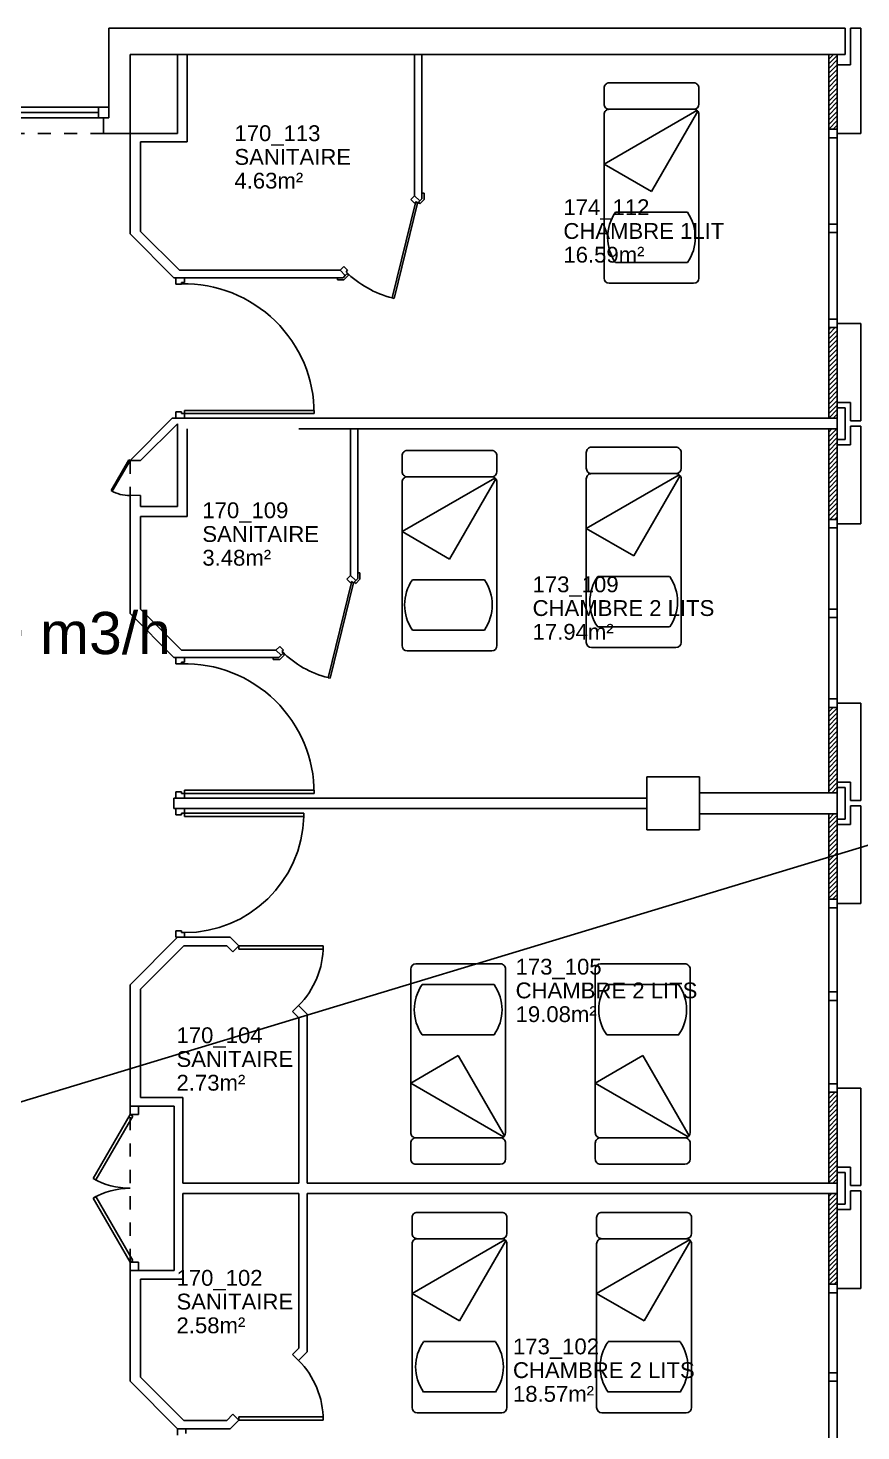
# Model space of a CAD drawing. Header units: millimetres. Extents: x -3.6 to 68.3, y -13.9 to 59.5.
# Drawn here: x 23.01 to 30.91, y 44.55 to 57.85 of the extents above; entities that cross this region are included whole.
import ezdxf
from ezdxf import colors
from ezdxf.entities.mleader import LeaderData, LeaderLine
from ezdxf.enums import TextEntityAlignment as Align
from ezdxf.math import Vec2, Vec3

# ---------------------------------------------------------------- set-up
doc = ezdxf.new("R2010")
doc.units = ezdxf.units.MM
doc.linetypes.add('CACHÉ', pattern=[0.25, 0.125, -0.125])
doc.linetypes.add('CONTINU', pattern=[0])
for name, color, linetype in [('002 poteaux', 7, 'Continuous'), ('003 murs porteurs', 7, 'Continuous'), ('003 porte', 7, 'Continuous'), ('004 cloisons', 7, 'Continuous'), ('004 isolation', 8, 'Continuous'), ('005 Portes', 7, 'Continuous'), ('400 Lits', 8, 'Continuous'), ('A_Etiqu_Local', 7, 'Continuous'), ('EXT', 10, 'Continuous')]:
    doc.layers.add(name, color=color, linetype=linetype)
doc.styles.add('ARIAL', font='arial.ttf')
doc.styles.add('Attribut', font='arial.ttf')
doc.styles.get("Standard").update_dxf_attribs({"font": 'arial.ttf'})

# ---------------------------------------------------------------- blocks, each defined once
blk = doc.blocks.new('A_Etiqu_Local')
at = {"style": 'Attribut', "flags": 1}
for tag, p in [('CODE_HOPITAL', (-0.446, 1.632)), ('CODE_SITE', (-0.446, 1.407)), ('CODE_BATIMENT', (-0.446, 1.182)), ('CODE_SECTEUR', (-0.446, 0.957)), ('CODE_ETAGE', (-0.446, 0.732)), ('NOM_NORMALISE', (-0.446, -0.843)), ('SECTEUR_ACTIVITE', (-0.446, -1.068)), ('SOUS_SECTEUR_ACTIVITE', (-0.446, -1.293)), ('VOLUME', (-0.446, -1.518)), ('SERVICE', (-0.446, -1.743)), ('CODE_UG', (-0.446, -1.968)), ('CODE_UA', (-0.446, -2.193)), ('CODE_POLE', (-0.446, -2.418)), ('OCCUPANT_EXTERNE', (-0.446, -2.643)), ('DISPONIBILITE', (-0.446, -2.868)), ('ACCES_HANDICAPES', (-0.446, -3.093)), ('NATURE_SOL', (-0.446, -3.318)), ('RISQUE_LABORATOIRE', (-0.446, -3.543)), ('AMIANTE', (-0.446, -3.768))]:
    blk.add_attdef(tag, p, '', height=0.15, dxfattribs=at)
at = {"layer": 'A_Etiqu_Local', "style": 'Attribut'}
for tag, p in [('CODE_PIECE', (-0.446, 0.282)), ('NOM_USAGE', (-0.446, 0.057)), ('SURFACE', (-0.446, -0.168))]:
    blk.add_attdef(tag, p, '', height=0.15, dxfattribs=at)

msp = doc.modelspace()

# ---------------------------------------------------------------- linework, layer by layer
at = {"layer": '002 poteaux', "color": 8, "linetype": 'Continuous'}
for p, q in [((28.875, 50.25), (28.875, 50.75)), ((29.375, 50.75), (28.875, 50.75)), ((29.375, 50.75), (29.375, 50.25)), ((28.875, 50.25), (29.375, 50.25))]:
    msp.add_line(p, q, dxfattribs=at)
at = {"layer": '003 murs porteurs', "color": 8, "linetype": 'Continuous'}
for p, q in [((23.775, 57.85), (30.755, 57.85)), ((23.775, 57.85), (23.775, 57)), ((30.755, 57.85), (30.755, 57.6)), ((30.755, 57.6), (23.975, 57.6)), ((23.975, 57.6), (23.975, 56.85)), ((30.68, 57.6), (30.6, 57.6)), ((30.6, 57.6), (30.6, 56.89)), ((30.68, 56.89), (30.68, 57.6)), ((23.725, 57), (23.725, 56.85)), ((23.775, 57), (23.725, 57)), ((23.975, 56.85), (23.725, 56.85)), ((30.6, 56.89), (30.68, 56.89)), ((24.443, 55.553), (24.075, 55.921)), ((30.68, 55.01), (30.6, 55.01)), ((30.6, 55.01), (30.6, 54.15)), ((30.68, 54.15), (30.68, 55.01)), ((30.6, 54.15), (30.68, 54.15)), ((30.755, 54.25), (30.68, 54.25)), ((30.68, 54.25), (30.68, 54.15)), ((30.68, 54.05), (30.68, 54.15)), ((30.755, 53.95), (30.755, 54.25)), ((30.68, 54.05), (30.6, 54.05)), ((30.6, 54.05), (30.6, 53.19)), ((30.68, 54.05), (30.68, 53.95)), ((30.68, 53.19), (30.68, 54.05)), ((30.68, 53.95), (30.755, 53.95)), ((30.6, 53.19), (30.68, 53.19)), ((30.68, 51.409), (30.6, 51.409)), ((30.6, 51.409), (30.6, 50.6)), ((30.68, 50.6), (30.68, 51.409)), ((29.375, 50.6), (30.68, 50.6)), ((30.6, 50.6), (30.68, 50.6)), ((30.68, 50.35), (30.68, 50.65)), ((30.755, 50.65), (30.68, 50.65)), ((30.68, 50.45), (30.68, 50.55)), ((30.755, 50.35), (30.755, 50.65)), ((29.375, 50.4), (30.68, 50.4)), ((30.68, 50.4), (30.6, 50.4)), ((30.6, 50.4), (30.6, 49.59)), ((30.68, 49.59), (30.68, 50.4)), ((30.68, 50.35), (30.755, 50.35)), ((30.6, 49.59), (30.68, 49.59)), ((30.68, 47.76), (30.6, 47.76)), ((30.6, 47.76), (30.6, 46.9)), ((30.68, 46.9), (30.68, 47.76)), ((30.755, 47), (30.68, 47)), ((30.68, 47), (30.68, 46.9)), ((30.755, 46.7), (30.755, 47)), ((30.6, 46.9), (30.68, 46.9)), ((30.68, 46.8), (30.68, 46.7)), ((30.68, 46.7), (30.755, 46.7))]:
    msp.add_line(p, q, dxfattribs=at)
at = {"layer": '003 murs porteurs', "color": 8, "linetype": 'CACHÉ'}
msp.add_line((23.725, 56.85), (22.075, 56.85), dxfattribs=at)
at = {"layer": '003 porte', "color": 8}
for p, q in [((26.638, 56.225), (26.673, 56.26)), ((26.673, 56.26), (26.723, 56.211)), ((26.682, 56.194), (26.461, 55.291)), ((26.481, 55.287), (26.702, 56.189)), ((26.673, 56.189), (26.638, 56.225)), ((26.688, 56.204), (26.673, 56.189)), ((26.702, 56.189), (26.682, 56.194)), ((26.702, 56.189), (26.688, 56.204)), ((26.723, 56.211), (26.702, 56.189)), ((25.966, 55.553), (26.002, 55.588)), ((26.016, 55.504), (25.966, 55.553)), ((26.002, 55.588), (26.037, 55.553)), ((26.037, 55.525), (26.016, 55.504)), ((26.037, 55.553), (26.023, 55.539)), ((26.023, 55.539), (26.037, 55.525)), ((26.481, 55.287), (26.461, 55.291)), ((26.074, 52.594), (25.853, 51.691)), ((25.873, 51.687), (26.094, 52.59)), ((26.03, 52.625), (26.065, 52.66)), ((26.065, 52.59), (26.03, 52.625)), ((26.065, 52.66), (26.115, 52.611)), ((26.08, 52.604), (26.065, 52.59)), ((26.094, 52.59), (26.074, 52.594)), ((26.094, 52.59), (26.08, 52.604)), ((26.115, 52.611), (26.094, 52.59)), ((25.358, 51.953), (25.394, 51.988)), ((25.408, 51.904), (25.358, 51.953)), ((25.394, 51.988), (25.429, 51.953)), ((25.429, 51.925), (25.408, 51.904)), ((25.429, 51.953), (25.415, 51.939)), ((25.415, 51.939), (25.429, 51.925)), ((25.873, 51.687), (25.853, 51.691))]:
    msp.add_line(p, q, dxfattribs=at)
at = {"layer": '003 porte', "color": 8, "linetype": 'Continuous'}
for p, q in [((24.411, 55.483), (24.411, 55.423)), ((24.491, 55.483), (24.491, 55.439)), ((24.463, 55.423), (24.411, 55.423)), ((24.463, 55.439), (24.463, 55.423)), ((24.491, 55.439), (24.463, 55.439)), ((24.463, 54.21), (24.411, 54.21)), ((24.411, 54.15), (24.411, 54.21)), ((24.463, 54.194), (24.463, 54.21)), ((24.491, 54.194), (24.463, 54.194)), ((24.491, 54.224), (25.721, 54.224)), ((24.491, 54.224), (24.491, 54.194)), ((24.491, 54.194), (25.721, 54.194)), ((24.491, 54.15), (24.491, 54.194)), ((25.721, 54.224), (25.721, 54.194)), ((23.796, 53.464), (23.964, 53.756)), ((23.975, 53.75), (23.807, 53.458)), ((23.964, 53.756), (23.975, 53.75)), ((23.807, 53.458), (23.796, 53.464)), ((24.411, 51.883), (24.411, 51.823)), ((24.491, 51.883), (24.491, 51.839)), ((24.463, 51.823), (24.411, 51.823)), ((24.491, 51.839), (24.463, 51.839)), ((24.463, 51.839), (24.463, 51.823)), ((24.463, 50.61), (24.411, 50.61)), ((24.411, 50.55), (24.411, 50.61)), ((24.463, 50.594), (24.463, 50.61)), ((24.491, 50.594), (24.463, 50.594)), ((24.491, 50.624), (24.491, 50.594)), ((24.491, 50.624), (25.721, 50.624)), ((24.491, 50.55), (24.491, 50.594)), ((24.491, 50.594), (25.721, 50.594)), ((25.721, 50.624), (25.721, 50.594)), ((24.411, 50.45), (24.491, 50.45)), ((24.411, 50.45), (24.411, 50.39)), ((24.491, 50.45), (24.491, 50.406)), ((24.463, 50.39), (24.411, 50.39)), ((24.491, 50.406), (24.463, 50.406)), ((24.463, 50.406), (24.463, 50.39)), ((24.491, 50.406), (25.623, 50.406)), ((24.491, 50.376), (24.491, 50.406)), ((24.491, 50.376), (25.623, 50.376)), ((25.623, 50.376), (25.623, 50.406)), ((24.463, 49.29), (24.411, 49.29)), ((24.411, 49.23), (24.411, 49.29)), ((24.411, 49.23), (24.491, 49.23)), ((24.463, 49.274), (24.463, 49.29)), ((24.491, 49.274), (24.463, 49.274)), ((24.491, 49.23), (24.491, 49.274)), ((25.807, 49.148), (25.007, 49.148)), ((25.007, 49.148), (25.007, 49.118)), ((25.007, 49.118), (25.807, 49.118)), ((25.807, 49.118), (25.807, 49.148)), ((23.975, 47.63), (24.055, 47.63)), ((23.975, 47.55), (23.975, 47.63)), ((24.055, 47.63), (24.055, 47.55)), ((24.055, 47.55), (23.975, 47.55)), ((23.975, 46.15), (24.055, 46.15)), ((23.975, 46.07), (23.975, 46.15)), ((24.055, 46.07), (23.975, 46.07)), ((24.055, 46.15), (24.055, 46.07)), ((24.425, 44.57), (24.505, 44.57)), ((24.425, 44.57), (24.425, 44.51)), ((24.505, 44.57), (24.505, 44.526)), ((25.007, 44.682), (25.807, 44.682)), ((25.007, 44.652), (25.007, 44.682)), ((25.807, 44.652), (25.007, 44.652)), ((25.807, 44.682), (25.807, 44.652))]:
    msp.add_line(p, q, dxfattribs=at)
at = {"layer": '003 porte', "color": 8, "linetype": 'CACHÉ'}
for p, q in [((23.975, 53.75), (23.975, 53.42)), ((23.975, 46.15), (23.975, 47.55))]:
    msp.add_line(p, q, dxfattribs=at)
at = {"layer": '003 porte', "color": 8}
for centre in [(26.688, 56.204), (26.08, 52.604)]:
    msp.add_arc(centre, 0.94, 225, 256.0753, dxfattribs=at)
at = {"layer": '003 porte', "color": 8, "linetype": 'Continuous'}
for centre, radius, start, end in [((24.491, 54.194), 1.23, 360, 91.2943), ((23.964, 53.756), 0.337, 240, 271.8596), ((24.491, 50.594), 1.23, 360, 91.2943), ((24.491, 50.406), 1.132, 270, 358.4814), ((25.007, 49.148), 0.8, 315, 360), ((25.007, 44.652), 0.8, 0, 45)]:
    msp.add_arc(centre, radius, start, end, dxfattribs=at)
at = {"layer": '004 cloisons', "color": 8, "linetype": 'Continuous'}
for p, q in [((30.805, 57.85), (30.805, 57.5)), ((30.905, 57.85), (30.805, 57.85)), ((30.905, 57.85), (30.905, 56.85)), ((24.425, 57.6), (24.425, 56.85)), ((24.518, 56.77), (24.518, 57.6)), ((24.518, 56.77), (24.518, 57.6)), ((26.673, 56.261), (26.673, 57.6)), ((26.743, 56.232), (26.743, 57.6)), ((30.805, 57.5), (30.68, 57.5)), ((30.68, 57.5), (30.68, 56.85)), ((22.125, 57.1), (23.675, 57.1)), ((23.675, 57), (23.675, 57.1)), ((23.675, 57.1), (23.775, 57.1)), ((23.775, 57.1), (23.775, 57)), ((22.125, 57.05), (23.675, 57.05)), ((22.125, 57), (23.775, 57)), ((23.775, 57), (23.675, 57)), ((23.975, 55.9), (23.975, 56.85)), ((24.425, 56.85), (23.975, 56.85)), ((30.68, 56.89), (30.6, 56.89)), ((30.6, 56.89), (30.6, 56.81)), ((30.6, 56.81), (30.6, 55.09)), ((30.6, 56.81), (30.68, 56.81)), ((30.68, 56.81), (30.68, 56.89)), ((30.905, 56.85), (30.68, 56.85)), ((30.68, 55.09), (30.68, 56.81)), ((24.075, 55.921), (24.075, 56.77)), ((24.075, 56.77), (24.518, 56.77)), ((26.743, 56.285), (26.763, 56.285)), ((26.763, 56.224), (26.763, 56.285)), ((26.71, 56.198), (26.724, 56.184)), ((26.743, 56.232), (26.723, 56.211)), ((26.763, 56.224), (26.724, 56.184)), ((24.392, 55.483), (23.975, 55.9)), ((30.68, 55.99), (30.6, 55.99)), ((30.6, 55.99), (30.6, 55.91)), ((30.6, 55.91), (30.68, 55.91)), ((30.68, 55.91), (30.68, 55.99)), ((24.392, 55.483), (25.995, 55.483)), ((24.443, 55.553), (25.966, 55.553)), ((25.941, 55.483), (25.941, 55.463)), ((26.003, 55.463), (25.941, 55.463)), ((26.016, 55.504), (25.995, 55.483)), ((26.047, 55.507), (26.003, 55.463)), ((26.047, 55.507), (26.033, 55.521)), ((30.68, 55.09), (30.6, 55.09)), ((30.6, 55.09), (30.6, 55.01)), ((30.68, 55.01), (30.68, 55.09)), ((30.6, 55.01), (30.68, 55.01)), ((30.68, 54.3), (30.68, 55.05)), ((30.905, 55.05), (30.68, 55.05)), ((30.905, 54.125), (30.905, 55.05)), ((30.805, 54.3), (30.68, 54.3)), ((30.805, 54.125), (30.805, 54.3)), ((24.375, 54.15), (23.975, 53.75)), ((24.375, 54.15), (24.525, 54.15)), ((24.525, 54.15), (30.68, 54.15)), ((24.425, 54.099), (24.075, 53.75)), ((24.425, 53.313), (24.425, 54.099)), ((24.518, 53.22), (24.518, 54.05)), ((25.575, 54.05), (30.68, 54.05)), ((26.065, 52.66), (26.065, 54.05)), ((26.135, 52.632), (26.135, 54.05)), ((30.905, 54.125), (30.805, 54.125)), ((30.805, 54.075), (30.805, 53.9)), ((30.905, 54.075), (30.805, 54.075)), ((30.905, 54.075), (30.905, 53.15)), ((30.805, 53.9), (30.68, 53.9)), ((30.68, 53.9), (30.68, 53.15)), ((23.975, 53.75), (24.075, 53.75)), ((23.975, 52.299), (23.975, 53.419)), ((24.075, 53.313), (24.425, 53.313)), ((24.075, 52.341), (24.075, 53.22)), ((24.075, 53.22), (24.518, 53.22)), ((30.68, 53.19), (30.6, 53.19)), ((30.6, 53.19), (30.6, 53.11)), ((30.6, 53.11), (30.6, 51.489)), ((30.6, 53.11), (30.68, 53.11)), ((30.68, 53.11), (30.68, 53.19)), ((30.905, 53.15), (30.68, 53.15)), ((30.68, 51.489), (30.68, 53.11)), ((26.135, 52.685), (26.155, 52.685)), ((26.155, 52.624), (26.155, 52.685)), ((26.101, 52.598), (26.116, 52.584)), ((26.135, 52.632), (26.115, 52.611)), ((26.155, 52.624), (26.116, 52.584)), ((24.391, 51.883), (23.975, 52.299)), ((24.463, 51.953), (24.075, 52.341)), ((30.68, 52.34), (30.6, 52.34)), ((30.6, 52.34), (30.6, 52.26)), ((30.68, 52.26), (30.68, 52.34)), ((30.6, 52.26), (30.68, 52.26)), ((24.391, 51.883), (25.387, 51.883)), ((24.463, 51.953), (25.358, 51.953)), ((25.333, 51.883), (25.333, 51.863)), ((25.407, 51.904), (25.387, 51.883)), ((25.439, 51.907), (25.395, 51.863)), ((25.439, 51.907), (25.424, 51.921)), ((25.395, 51.863), (25.333, 51.863)), ((30.68, 51.489), (30.6, 51.489)), ((30.6, 51.489), (30.6, 51.409)), ((30.68, 51.409), (30.68, 51.489)), ((30.6, 51.409), (30.68, 51.409)), ((30.68, 50.7), (30.68, 51.449)), ((30.905, 51.449), (30.68, 51.449)), ((30.905, 50.525), (30.905, 51.449)), ((30.805, 50.7), (30.68, 50.7)), ((30.805, 50.525), (30.805, 50.7)), ((24.391, 50.55), (24.391, 50.45)), ((28.875, 50.55), (24.391, 50.55)), ((28.875, 50.45), (24.391, 50.45)), ((30.905, 50.525), (30.805, 50.525)), ((30.805, 50.475), (30.805, 50.3)), ((30.905, 50.475), (30.805, 50.475)), ((30.905, 50.475), (30.905, 49.55)), ((30.805, 50.3), (30.68, 50.3)), ((30.68, 50.3), (30.68, 49.55)), ((30.68, 49.59), (30.6, 49.59)), ((30.6, 49.59), (30.6, 49.51)), ((30.6, 49.51), (30.6, 47.84)), ((30.6, 49.51), (30.68, 49.51)), ((30.68, 49.51), (30.68, 49.59)), ((30.905, 49.55), (30.68, 49.55)), ((30.68, 47.84), (30.68, 49.51)), ((24.425, 49.23), (23.975, 48.78)), ((24.425, 49.23), (24.925, 49.23)), ((24.925, 49.23), (25.007, 49.148)), ((24.486, 49.15), (24.075, 48.738)), ((24.486, 49.15), (24.892, 49.15)), ((24.892, 49.15), (24.951, 49.091)), ((25.007, 49.148), (24.951, 49.091)), ((23.975, 48.78), (23.975, 47.63)), ((23.975, 48.7), (23.975, 47.63)), ((24.075, 48.738), (24.075, 47.71)), ((30.68, 48.712), (30.6, 48.712)), ((30.6, 48.712), (30.6, 48.632)), ((30.68, 48.632), (30.68, 48.712)), ((25.573, 48.582), (25.516, 48.525)), ((25.573, 48.582), (25.655, 48.5)), ((30.6, 48.632), (30.68, 48.632)), ((25.516, 48.525), (25.575, 48.467)), ((25.575, 48.467), (25.575, 46.9)), ((25.655, 48.5), (25.655, 46.9)), ((30.68, 47.84), (30.6, 47.84)), ((30.6, 47.84), (30.6, 47.76)), ((30.6, 47.76), (30.68, 47.76)), ((30.68, 47.76), (30.68, 47.84)), ((30.68, 47.05), (30.68, 47.8)), ((30.905, 47.8), (30.68, 47.8)), ((30.905, 46.875), (30.905, 47.8)), ((23.975, 47.63), (24.395, 47.63)), ((23.975, 47.63), (24.395, 47.63)), ((24.075, 47.71), (24.475, 47.71)), ((24.395, 47.63), (24.395, 46.07)), ((24.475, 47.71), (24.475, 46.9)), ((24.475, 47.71), (24.475, 46.9)), ((30.805, 47.05), (30.68, 47.05)), ((30.805, 46.875), (30.805, 47.05)), ((25.575, 46.9), (24.475, 46.9)), ((25.655, 46.9), (30.68, 46.9)), ((30.68, 46.8), (30.68, 46.9)), ((30.905, 46.875), (30.805, 46.875)), ((30.805, 46.825), (30.805, 46.65)), ((30.905, 46.825), (30.805, 46.825)), ((30.905, 46.825), (30.905, 45.9)), ((25.575, 46.8), (24.475, 46.8)), ((24.475, 46.8), (24.475, 45.99)), ((25.575, 45.333), (25.575, 46.8)), ((25.655, 46.8), (30.68, 46.8)), ((25.655, 45.3), (25.655, 46.8)), ((30.805, 46.65), (30.68, 46.65)), ((30.68, 46.65), (30.68, 45.9)), ((23.975, 46.07), (24.395, 46.07)), ((23.975, 46.07), (23.975, 45.02)), ((24.075, 45.99), (24.475, 45.99)), ((24.075, 45.99), (24.075, 45.061)), ((30.68, 45.94), (30.6, 45.94)), ((30.6, 45.94), (30.6, 45.86)), ((30.68, 45.86), (30.68, 45.94)), ((30.905, 45.9), (30.68, 45.9)), ((30.6, 45.86), (30.6, 44.289)), ((30.6, 45.86), (30.68, 45.86)), ((30.68, 44.289), (30.68, 45.86)), ((25.516, 45.274), (25.575, 45.333)), ((25.573, 45.218), (25.516, 45.274)), ((25.573, 45.218), (25.655, 45.3)), ((30.68, 45.102), (30.6, 45.102)), ((30.6, 45.102), (30.6, 45.022)), ((30.68, 45.022), (30.68, 45.102)), ((24.425, 44.57), (23.975, 45.02)), ((24.486, 44.65), (24.075, 45.061)), ((30.6, 45.022), (30.68, 45.022)), ((24.892, 44.65), (24.951, 44.708)), ((25.007, 44.652), (24.951, 44.708)), ((24.425, 44.57), (24.925, 44.57)), ((24.486, 44.65), (24.892, 44.65)), ((24.925, 44.57), (25.007, 44.652))]:
    msp.add_line(p, q, dxfattribs=at)
at = {"layer": '004 cloisons', "color": 8}
for p, q in [((23.975, 53.42), (24.075, 53.419)), ((24.075, 53.419), (24.075, 53.313))]:
    msp.add_line(p, q, dxfattribs=at)
at = {"layer": '004 isolation', "color": 8, "linetype": 'Continuous'}
for p, q in [((30.6, 56.89), (30.6, 57.6)), ((30.6, 57.6), (30.68, 57.6)), ((30.6, 56.89), (30.6, 57.6)), ((30.6, 57.6), (30.68, 57.6)), ((30.601, 57.6), (30.6, 57.599)), ((30.6, 57.555), (30.645, 57.6)), ((30.68, 57.591), (30.6, 57.511)), ((30.68, 57.6), (30.68, 56.89)), ((30.68, 57.6), (30.68, 56.89)), ((30.6, 57.467), (30.68, 57.547)), ((30.68, 57.502), (30.6, 57.422)), ((30.6, 57.378), (30.68, 57.458)), ((30.68, 57.414), (30.6, 57.334)), ((30.6, 57.29), (30.68, 57.37)), ((30.68, 57.326), (30.6, 57.246)), ((30.6, 57.201), (30.68, 57.281)), ((30.68, 57.237), (30.6, 57.157)), ((30.6, 57.113), (30.68, 57.193)), ((30.68, 57.149), (30.6, 57.069)), ((30.6, 57.025), (30.68, 57.105)), ((30.68, 57.06), (30.6, 56.98)), ((30.6, 56.936), (30.68, 57.016)), ((30.68, 56.972), (30.6, 56.892)), ((30.642, 56.89), (30.68, 56.928)), ((30.68, 56.89), (30.6, 56.89)), ((30.68, 56.89), (30.6, 56.89)), ((30.6, 54.15), (30.6, 55.01)), ((30.6, 55.01), (30.68, 55.01)), ((30.6, 54.15), (30.6, 55.01)), ((30.6, 55.01), (30.68, 55.01)), ((30.618, 55.01), (30.6, 54.992)), ((30.6, 54.947), (30.662, 55.01)), ((30.68, 54.983), (30.6, 54.903)), ((30.6, 54.859), (30.68, 54.939)), ((30.68, 55.01), (30.68, 54.15)), ((30.68, 55.01), (30.68, 54.15)), ((30.68, 54.895), (30.6, 54.815)), ((30.6, 54.771), (30.68, 54.851)), ((30.68, 54.806), (30.6, 54.726)), ((30.6, 54.682), (30.68, 54.762)), ((30.68, 54.718), (30.6, 54.638)), ((30.6, 54.594), (30.68, 54.674)), ((30.68, 54.63), (30.6, 54.55)), ((30.6, 54.506), (30.68, 54.586)), ((30.68, 54.541), (30.6, 54.461)), ((30.6, 54.417), (30.68, 54.497)), ((30.68, 54.453), (30.6, 54.373)), ((30.6, 54.329), (30.68, 54.409)), ((30.68, 54.365), (30.6, 54.285)), ((30.6, 54.24), (30.68, 54.32)), ((30.68, 54.276), (30.6, 54.196)), ((30.6, 54.152), (30.68, 54.232)), ((30.68, 54.15), (30.6, 54.15)), ((30.68, 54.15), (30.6, 54.15)), ((30.68, 54.188), (30.642, 54.15)), ((30.6, 53.19), (30.6, 54.05)), ((30.6, 54.05), (30.68, 54.05)), ((30.6, 53.19), (30.6, 54.05)), ((30.6, 54.05), (30.68, 54.05)), ((30.63, 54.05), (30.6, 54.019)), ((30.6, 53.975), (30.675, 54.05)), ((30.68, 54.011), (30.6, 53.931)), ((30.68, 54.05), (30.68, 53.19)), ((30.68, 54.05), (30.68, 53.19)), ((30.6, 53.887), (30.68, 53.967)), ((30.68, 53.923), (30.6, 53.843)), ((30.6, 53.798), (30.68, 53.878)), ((30.68, 53.834), (30.6, 53.754)), ((30.6, 53.71), (30.68, 53.79)), ((30.68, 53.746), (30.6, 53.666)), ((30.6, 53.622), (30.68, 53.702)), ((30.68, 53.657), (30.6, 53.577)), ((30.6, 53.533), (30.68, 53.613)), ((30.68, 53.569), (30.6, 53.489)), ((30.6, 53.445), (30.68, 53.525)), ((30.68, 53.481), (30.6, 53.401)), ((30.6, 53.356), (30.68, 53.436)), ((30.68, 53.392), (30.6, 53.312)), ((30.6, 53.268), (30.68, 53.348)), ((30.68, 53.304), (30.6, 53.224)), ((30.61, 53.19), (30.68, 53.26)), ((30.68, 53.215), (30.654, 53.19)), ((30.68, 53.19), (30.6, 53.19)), ((30.68, 53.19), (30.6, 53.19)), ((30.6, 50.6), (30.6, 51.409)), ((30.6, 51.409), (30.68, 51.409)), ((30.6, 50.6), (30.6, 51.409)), ((30.6, 51.409), (30.68, 51.409)), ((30.642, 51.409), (30.6, 51.368)), ((30.6, 51.323), (30.68, 51.403)), ((30.68, 51.359), (30.6, 51.279)), ((30.68, 51.409), (30.68, 50.6)), ((30.68, 51.409), (30.68, 50.6)), ((30.6, 51.235), (30.68, 51.315)), ((30.68, 51.271), (30.6, 51.191)), ((30.6, 51.147), (30.68, 51.227)), ((30.68, 51.183), (30.6, 51.103)), ((30.6, 51.058), (30.68, 51.138)), ((30.68, 51.094), (30.6, 51.014)), ((30.6, 50.97), (30.68, 51.05)), ((30.68, 51.006), (30.6, 50.926)), ((30.6, 50.882), (30.68, 50.962)), ((30.68, 50.917), (30.6, 50.837)), ((30.6, 50.793), (30.68, 50.873)), ((30.68, 50.829), (30.6, 50.749)), ((30.6, 50.705), (30.68, 50.785)), ((30.68, 50.741), (30.6, 50.661)), ((30.6, 50.616), (30.68, 50.696)), ((30.68, 50.6), (30.6, 50.6)), ((30.68, 50.6), (30.6, 50.6)), ((30.68, 50.652), (30.628, 50.6)), ((30.672, 50.6), (30.68, 50.608)), ((30.6, 49.59), (30.6, 50.4)), ((30.6, 50.4), (30.68, 50.4)), ((30.6, 49.59), (30.6, 50.4)), ((30.6, 50.4), (30.68, 50.4)), ((30.604, 50.4), (30.6, 50.395)), ((30.6, 50.351), (30.648, 50.4)), ((30.68, 50.387), (30.6, 50.307)), ((30.6, 50.263), (30.68, 50.343)), ((30.68, 50.299), (30.6, 50.219)), ((30.68, 50.4), (30.68, 49.59)), ((30.68, 50.4), (30.68, 49.59)), ((30.6, 50.174), (30.68, 50.254)), ((30.68, 50.21), (30.6, 50.13)), ((30.6, 50.086), (30.68, 50.166)), ((30.68, 50.122), (30.6, 50.042)), ((30.6, 49.998), (30.68, 50.078)), ((30.68, 50.033), (30.6, 49.953)), ((30.6, 49.909), (30.68, 49.989)), ((30.68, 49.945), (30.6, 49.865)), ((30.6, 49.821), (30.68, 49.901)), ((30.68, 49.857), (30.6, 49.777)), ((30.6, 49.732), (30.68, 49.812)), ((30.68, 49.768), (30.6, 49.688)), ((30.6, 49.644), (30.68, 49.724)), ((30.68, 49.68), (30.6, 49.6)), ((30.634, 49.59), (30.68, 49.636)), ((30.68, 49.59), (30.6, 49.59)), ((30.68, 49.59), (30.6, 49.59)), ((30.68, 49.592), (30.678, 49.59)), ((30.6, 46.9), (30.6, 47.76)), ((30.6, 47.76), (30.68, 47.76)), ((30.6, 46.9), (30.6, 47.76)), ((30.6, 47.76), (30.68, 47.76)), ((30.616, 47.76), (30.6, 47.744)), ((30.6, 47.7), (30.66, 47.76)), ((30.68, 47.76), (30.68, 46.9)), ((30.68, 47.76), (30.68, 46.9)), ((30.68, 47.735), (30.6, 47.655)), ((30.6, 47.611), (30.68, 47.691)), ((30.68, 47.647), (30.6, 47.567)), ((30.6, 47.523), (30.68, 47.603)), ((30.68, 47.559), (30.6, 47.479)), ((30.6, 47.434), (30.68, 47.514)), ((30.68, 47.47), (30.6, 47.39)), ((30.6, 47.346), (30.68, 47.426)), ((30.68, 47.382), (30.6, 47.302)), ((30.6, 47.258), (30.68, 47.338)), ((30.68, 47.293), (30.6, 47.213)), ((30.6, 47.169), (30.68, 47.249)), ((30.68, 47.205), (30.6, 47.125)), ((30.6, 47.081), (30.68, 47.161)), ((30.68, 47.117), (30.6, 47.037)), ((30.6, 46.992), (30.68, 47.072)), ((30.68, 47.028), (30.6, 46.948)), ((30.6, 46.904), (30.68, 46.984)), ((30.68, 46.9), (30.6, 46.9)), ((30.68, 46.9), (30.6, 46.9)), ((30.68, 46.94), (30.64, 46.9)), ((30.628, 46.8), (30.6, 46.772)), ((30.6, 46.727), (30.672, 46.8)), ((30.6, 45.94), (30.6, 46.8)), ((30.6, 46.8), (30.68, 46.8)), ((30.6, 45.94), (30.6, 46.8)), ((30.6, 46.8), (30.68, 46.8)), ((30.68, 46.8), (30.6, 46.8)), ((30.6, 46.8), (30.6, 45.94)), ((30.68, 46.763), (30.6, 46.683)), ((30.6, 46.639), (30.68, 46.719)), ((30.68, 46.8), (30.68, 45.94)), ((30.68, 46.8), (30.68, 45.94)), ((30.68, 45.94), (30.68, 46.8)), ((30.68, 46.675), (30.6, 46.595)), ((30.6, 46.551), (30.68, 46.631)), ((30.68, 46.587), (30.6, 46.507)), ((30.6, 46.462), (30.68, 46.543)), ((30.68, 46.498), (30.6, 46.418)), ((30.6, 46.374), (30.68, 46.454)), ((30.68, 46.41), (30.6, 46.33)), ((30.6, 46.285), (30.68, 46.366)), ((30.68, 46.321), (30.6, 46.241)), ((30.6, 46.197), (30.68, 46.277)), ((30.68, 46.233), (30.6, 46.153)), ((30.6, 46.109), (30.68, 46.189)), ((30.68, 46.145), (30.6, 46.065)), ((30.6, 46.02), (30.68, 46.1)), ((30.68, 46.056), (30.6, 45.976)), ((30.68, 45.94), (30.6, 45.94)), ((30.68, 45.94), (30.6, 45.94)), ((30.6, 45.94), (30.68, 45.94)), ((30.608, 45.94), (30.68, 46.012)), ((30.68, 45.968), (30.652, 45.94))]:
    msp.add_line(p, q, dxfattribs=at)
at = {"layer": '005 Portes', "color": 8, "linetype": 'Continuous'}
for p, q in [((23.625, 46.944), (23.975, 47.55)), ((24.001, 47.535), (23.651, 46.929)), ((23.975, 47.55), (24.001, 47.535)), ((23.651, 46.929), (23.625, 46.944)), ((23.651, 46.771), (23.625, 46.756)), ((23.625, 46.756), (23.975, 46.15)), ((24.001, 46.165), (23.651, 46.771)), ((23.975, 46.15), (24.001, 46.165))]:
    msp.add_line(p, q, dxfattribs=at)
for centre, start, end in [((23.975, 47.55), 240, 270), ((23.975, 46.15), 90, 120)]:
    msp.add_arc(centre, 0.7, start, end, dxfattribs=at)
at = {"layer": '400 Lits', "color": 8, "linetype": 'Continuous'}
for p, q in [((29.319, 57.33), (28.519, 57.33)), ((28.469, 57.28), (28.469, 57.13)), ((29.369, 57.28), (29.369, 57.13)), ((29.35, 57.069), (28.469, 56.56)), ((29.319, 57.08), (28.519, 57.08)), ((29.319, 57.08), (28.519, 57.08)), ((29.319, 57.08), (28.519, 57.08)), ((29.358, 57.061), (28.919, 56.301)), ((28.469, 57.03), (28.469, 55.48)), ((29.369, 55.48), (29.369, 57.03)), ((28.919, 56.301), (28.469, 56.56)), ((29.26, 56.104), (28.578, 56.104)), ((29.26, 55.627), (28.578, 55.627)), ((28.519, 55.43), (29.319, 55.43)), ((29.151, 53.876), (28.351, 53.876)), ((26.554, 53.795), (26.554, 53.645)), ((27.404, 53.845), (26.604, 53.845)), ((27.454, 53.795), (27.454, 53.645)), ((28.301, 53.826), (28.301, 53.676)), ((29.201, 53.826), (29.201, 53.676)), ((29.182, 53.615), (28.301, 53.106)), ((29.151, 53.626), (28.351, 53.626)), ((29.151, 53.626), (28.351, 53.626)), ((29.151, 53.626), (28.351, 53.626)), ((29.19, 53.607), (28.751, 52.846)), ((27.435, 53.584), (26.554, 53.076)), ((26.554, 53.546), (26.554, 51.995)), ((27.404, 53.595), (26.604, 53.595)), ((27.404, 53.595), (26.604, 53.595)), ((27.404, 53.595), (26.604, 53.595)), ((27.443, 53.576), (27.004, 52.816)), ((27.454, 51.995), (27.454, 53.546)), ((28.301, 53.576), (28.301, 52.026)), ((29.201, 52.026), (29.201, 53.576)), ((27.004, 52.816), (26.554, 53.076)), ((28.751, 52.846), (28.301, 53.106)), ((27.335, 52.619), (26.654, 52.619)), ((29.091, 52.65), (28.41, 52.65)), ((27.335, 52.142), (26.654, 52.142)), ((29.091, 52.172), (28.41, 52.172)), ((26.604, 51.945), (27.404, 51.945)), ((28.351, 51.976), (29.151, 51.976)), ((26.686, 48.978), (27.486, 48.978)), ((28.436, 48.978), (29.236, 48.978)), ((26.636, 47.378), (26.636, 48.928)), ((27.536, 48.928), (27.536, 47.378)), ((28.386, 47.378), (28.386, 48.928)), ((29.286, 48.928), (29.286, 47.378)), ((27.427, 48.782), (26.746, 48.782)), ((29.177, 48.782), (28.496, 48.782)), ((27.427, 48.305), (26.746, 48.305)), ((29.177, 48.305), (28.496, 48.305)), ((27.086, 48.108), (26.636, 47.848)), ((27.525, 47.347), (27.086, 48.108)), ((28.836, 48.108), (28.386, 47.848)), ((29.275, 47.347), (28.836, 48.108)), ((27.517, 47.339), (26.636, 47.848)), ((29.267, 47.339), (28.386, 47.848)), ((26.636, 47.128), (26.636, 47.278)), ((27.486, 47.328), (26.686, 47.328)), ((27.486, 47.328), (26.686, 47.328)), ((27.486, 47.328), (26.686, 47.328)), ((27.536, 47.128), (27.536, 47.278)), ((28.386, 47.128), (28.386, 47.278)), ((29.236, 47.328), (28.436, 47.328)), ((29.236, 47.328), (28.436, 47.328)), ((29.236, 47.328), (28.436, 47.328)), ((29.286, 47.128), (29.286, 47.278)), ((27.486, 47.078), (26.686, 47.078)), ((29.236, 47.078), (28.436, 47.078)), ((26.649, 46.572), (26.649, 46.422)), ((27.499, 46.622), (26.699, 46.622)), ((27.549, 46.572), (27.549, 46.422)), ((28.399, 46.572), (28.399, 46.422)), ((29.249, 46.622), (28.449, 46.622)), ((29.299, 46.572), (29.299, 46.422)), ((27.53, 46.361), (26.649, 45.852)), ((26.649, 46.322), (26.649, 44.772)), ((27.499, 46.372), (26.699, 46.372)), ((27.499, 46.372), (26.699, 46.372)), ((27.499, 46.372), (26.699, 46.372)), ((27.538, 46.353), (27.099, 45.593)), ((27.549, 44.772), (27.549, 46.322)), ((29.28, 46.361), (28.399, 45.852)), ((28.399, 46.322), (28.399, 44.772)), ((29.249, 46.372), (28.449, 46.372)), ((29.249, 46.372), (28.449, 46.372)), ((29.249, 46.372), (28.449, 46.372)), ((29.288, 46.353), (28.849, 45.593)), ((29.299, 44.772), (29.299, 46.322)), ((27.099, 45.593), (26.649, 45.852)), ((28.849, 45.593), (28.399, 45.852)), ((27.44, 45.396), (26.758, 45.396)), ((29.19, 45.396), (28.508, 45.396)), ((27.44, 44.919), (26.758, 44.919)), ((29.19, 44.919), (28.508, 44.919)), ((26.699, 44.722), (27.499, 44.722)), ((28.449, 44.722), (29.249, 44.722))]:
    msp.add_line(p, q, dxfattribs=at)
for centre, radius, start, end in [((28.519, 57.28), 0.05, 90.0022, 180.0023), ((29.319, 57.28), 0.05, 359.9994, 89.9995), ((28.519, 57.13), 0.05, 179.9982, 269.9983), ((28.519, 57.03), 0.05, 90.0022, 180.0023), ((29.319, 57.13), 0.05, 270.0006, 0.0005), ((29.319, 57.03), 0.05, 359.9994, 89.9995), ((28.919, 55.865), 0.416, 145.0081, 214.9921), ((28.919, 55.865), 0.416, 325.0074, 34.9922), ((28.519, 55.48), 0.05, 179.9995, 269.9994), ((29.319, 55.48), 0.05, 270.0018, 0.0017), ((28.351, 53.826), 0.05, 90.0017, 180.0018), ((29.151, 53.826), 0.05, 359.9994, 89.9995), ((26.604, 53.795), 0.05, 90.0017, 180.0018), ((27.404, 53.795), 0.05, 359.9994, 89.9995), ((26.604, 53.645), 0.05, 179.9982, 269.9983), ((27.404, 53.645), 0.05, 270.0006, 0.0005), ((28.351, 53.676), 0.05, 179.9982, 269.9983), ((28.351, 53.576), 0.05, 90.0017, 180.0018), ((29.151, 53.676), 0.05, 270.0006, 0.0005), ((29.151, 53.576), 0.05, 359.9994, 89.9995), ((26.604, 53.545), 0.05, 90.0017, 180.0018), ((27.404, 53.545), 0.05, 359.9994, 89.9995), ((26.994, 52.381), 0.416, 145.0081, 214.9921), ((26.994, 52.381), 0.416, 325.0074, 34.9922), ((28.751, 52.411), 0.416, 145.0081, 214.9921), ((28.751, 52.411), 0.416, 325.0074, 34.9922), ((28.351, 52.026), 0.05, 179.9995, 269.9994), ((29.151, 52.026), 0.05, 270.0018, 0.0017), ((26.604, 51.995), 0.05, 179.9995, 269.9994), ((27.404, 51.995), 0.05, 270.0018, 0.0017), ((26.686, 48.928), 0.05, 90.0006, 180.0005), ((27.486, 48.928), 0.05, 359.9982, 89.9983), ((28.436, 48.928), 0.05, 90.0006, 180.0005), ((29.236, 48.928), 0.05, 359.9982, 89.9983), ((27.086, 48.543), 0.416, 145.0081, 214.9921), ((27.086, 48.543), 0.416, 325.0074, 34.9922), ((28.836, 48.543), 0.416, 145.0081, 214.9921), ((28.836, 48.543), 0.416, 325.0074, 34.9922), ((26.686, 47.378), 0.05, 179.9982, 269.9983), ((27.486, 47.378), 0.05, 270.0006, 0.0005), ((28.436, 47.378), 0.05, 179.9982, 269.9983), ((29.236, 47.378), 0.05, 270.0006, 0.0005), ((26.686, 47.278), 0.05, 90.0017, 180.0018), ((27.486, 47.278), 0.05, 359.9994, 89.9995), ((28.436, 47.278), 0.05, 90.0017, 180.0018), ((29.236, 47.278), 0.05, 359.9994, 89.9995), ((26.686, 47.128), 0.05, 179.9982, 269.9983), ((27.486, 47.128), 0.05, 270.0006, 0.0005), ((28.436, 47.128), 0.05, 179.9982, 269.9983), ((29.236, 47.128), 0.05, 270.0006, 0.0005), ((26.699, 46.572), 0.05, 90.0017, 180.0018), ((27.499, 46.572), 0.05, 359.9994, 89.9995), ((28.449, 46.572), 0.05, 90.0017, 180.0018), ((29.249, 46.572), 0.05, 359.9994, 89.9995), ((26.699, 46.422), 0.05, 179.9982, 269.9983), ((27.499, 46.422), 0.05, 270.0006, 0.0005), ((28.449, 46.422), 0.05, 179.9982, 269.9983), ((29.249, 46.422), 0.05, 270.0006, 0.0005), ((26.699, 46.322), 0.05, 90.0017, 180.0018), ((27.499, 46.322), 0.05, 359.9994, 89.9995), ((28.449, 46.322), 0.05, 90.0017, 180.0018), ((29.249, 46.322), 0.05, 359.9994, 89.9995), ((27.099, 45.157), 0.416, 145.0081, 214.9921), ((27.099, 45.157), 0.416, 325.0074, 34.9922), ((28.849, 45.157), 0.416, 145.0081, 214.9921), ((28.849, 45.157), 0.416, 325.0074, 34.9922), ((26.699, 44.772), 0.05, 179.9995, 269.9994), ((27.499, 44.772), 0.05, 270.0018, 0.0017), ((28.449, 44.772), 0.05, 179.9995, 269.9994), ((29.249, 44.772), 0.05, 270.0018, 0.0017)]:
    msp.add_arc(centre, radius, start, end, dxfattribs=at)

# ---------------------------------------------------------------- block references
at = {"layer": 'A_Etiqu_Local', "color": 8}
ref = msp.add_blockref('A_Etiqu_Local', (25.411, 56.496), dxfattribs=at)
ref.add_attrib('CODE_PIECE', '170_113', (24.965, 56.778), dxfattribs={"height": 0.15, "style": 'Attribut'})
ref.add_attrib('NOM_USAGE', 'SANITAIRE', (24.965, 56.553), dxfattribs={"height": 0.15, "style": 'Attribut'})
ref.add_attrib('SURFACE', '4.63m²', (24.965, 56.328), dxfattribs={"height": 0.15, "style": 'Attribut'})
ref = msp.add_blockref('A_Etiqu_Local', (28.53, 55.794), dxfattribs=at)
ref.add_attrib('CODE_PIECE', '174_112', (28.084, 56.076), dxfattribs={"height": 0.15, "style": 'Attribut'})
ref.add_attrib('NOM_USAGE', 'CHAMBRE 1LIT', (28.084, 55.851), dxfattribs={"height": 0.15, "style": 'Attribut'})
ref.add_attrib('SURFACE', '16.59m²', (28.084, 55.626), dxfattribs={"height": 0.15, "style": 'Attribut'})
ref = msp.add_blockref('A_Etiqu_Local', (25.107, 52.921), dxfattribs=at)
ref.add_attrib('CODE_PIECE', '170_109', (24.661, 53.203), dxfattribs={"height": 0.15, "style": 'Attribut'})
ref.add_attrib('NOM_USAGE', 'SANITAIRE', (24.661, 52.978), dxfattribs={"height": 0.15, "style": 'Attribut'})
ref.add_attrib('SURFACE', '3.48m²', (24.661, 52.753), dxfattribs={"height": 0.15, "style": 'Attribut'})
ref = msp.add_blockref('A_Etiqu_Local', (28.239, 52.219), dxfattribs=at)
ref.add_attrib('CODE_PIECE', '173_109', (27.792, 52.501), dxfattribs={"height": 0.15, "style": 'Attribut'})
ref.add_attrib('NOM_USAGE', 'CHAMBRE 2 LITS', (27.792, 52.276), dxfattribs={"height": 0.15, "style": 'Attribut'})
ref.add_attrib('SURFACE', '17.94m²', (27.792, 52.051), dxfattribs={"height": 0.15, "style": 'Attribut'})
ref = msp.add_blockref('A_Etiqu_Local', (28.077, 48.594), dxfattribs=at)
ref.add_attrib('CODE_PIECE', '173_105', (27.631, 48.876), dxfattribs={"height": 0.15, "style": 'Attribut'})
ref.add_attrib('NOM_USAGE', 'CHAMBRE 2 LITS', (27.631, 48.651), dxfattribs={"height": 0.15, "style": 'Attribut'})
ref.add_attrib('SURFACE', '19.08m²', (27.631, 48.426), dxfattribs={"height": 0.15, "style": 'Attribut'})
ref = msp.add_blockref('A_Etiqu_Local', (24.862, 47.944), dxfattribs=at)
ref.add_attrib('CODE_PIECE', '170_104', (24.416, 48.226), dxfattribs={"height": 0.15, "style": 'Attribut'})
ref.add_attrib('NOM_USAGE', 'SANITAIRE', (24.416, 48.001), dxfattribs={"height": 0.15, "style": 'Attribut'})
ref.add_attrib('SURFACE', '2.73m²', (24.416, 47.776), dxfattribs={"height": 0.15, "style": 'Attribut'})
ref = msp.add_blockref('A_Etiqu_Local', (24.862, 45.644), dxfattribs=at)
ref.add_attrib('CODE_PIECE', '170_102', (24.416, 45.926), dxfattribs={"height": 0.15, "style": 'Attribut'})
ref.add_attrib('NOM_USAGE', 'SANITAIRE', (24.416, 45.701), dxfattribs={"height": 0.15, "style": 'Attribut'})
ref.add_attrib('SURFACE', '2.58m²', (24.416, 45.476), dxfattribs={"height": 0.15, "style": 'Attribut'})
ref = msp.add_blockref('A_Etiqu_Local', (28.052, 44.994), dxfattribs=at)
ref.add_attrib('CODE_PIECE', '173_102', (27.606, 45.276), dxfattribs={"height": 0.15, "style": 'Attribut'})
ref.add_attrib('NOM_USAGE', 'CHAMBRE 2 LITS', (27.606, 45.051), dxfattribs={"height": 0.15, "style": 'Attribut'})
ref.add_attrib('SURFACE', '18.57m²', (27.606, 44.826), dxfattribs={"height": 0.15, "style": 'Attribut'})

# ---------------------------------------------------------------- texts
at = {"layer": 'EXT', "color": 8, "ltscale": 0.5, "style": 'ARIAL'}
msp.add_text('5400 m3/h', height=0.4, dxfattribs=at).set_placement((23.043, 51.914), align=Align.CENTER)

# ---------------------------------------------------------------- leaders
at = {"color": 8, "linetype": 'CONTINU'}
ml = msp.add_multileader_mtext('Standard', dxfattribs=at)
ml.set_content('Colonne montante SSI\\P+ CCF', color=8)
ml.set_leader_properties()
ml.build(insert=Vec2(0, 0))
ml.multileader.update_dxf_attribs({"text_right_attachment_type": 2, "dogleg_length": 0.36, "arrow_head_size": 0.2})
ctx = ml.context
ctx.base_point, ctx.char_height, ctx.arrow_head_size, ctx.landing_gap_size, ctx.plane_origin = Vec3(32.501, 50.458), 0.6, 0.2, 0.09, Vec3(29.947, 62.147)
ctx.right_attachment = 2
notes = []
notes.append((ctx, [(0, (1, 1, 0), (32.141, 50.458), (1, 0), 0.36, [(0, [(15.678, 45.468)], 0, [])])]))
ctx.mtext.insert, ctx.mtext.width, ctx.mtext.defined_height, ctx.mtext.flow_direction = Vec3(32.591, 50.763), 9.88595, 2.695, 5
for ctx, leaders in notes:
    for number, flags, end, landing, length, lines in leaders:
        leader = LeaderData()
        leader.index, (leader.has_last_leader_line, leader.has_dogleg_vector, leader.attachment_direction) = number, flags
        leader.last_leader_point, leader.dogleg_vector, leader.dogleg_length = Vec3(end), Vec3(landing), length
        for number, points, colour, breaks in lines:
            line = LeaderLine()
            line.index, line.vertices, line.color, line.breaks = number, Vec3.list(points), colors.encode_raw_color(colour), breaks
            leader.lines.append(line)
        ctx.leaders.append(leader)

doc.saveas('drawing.dxf')
